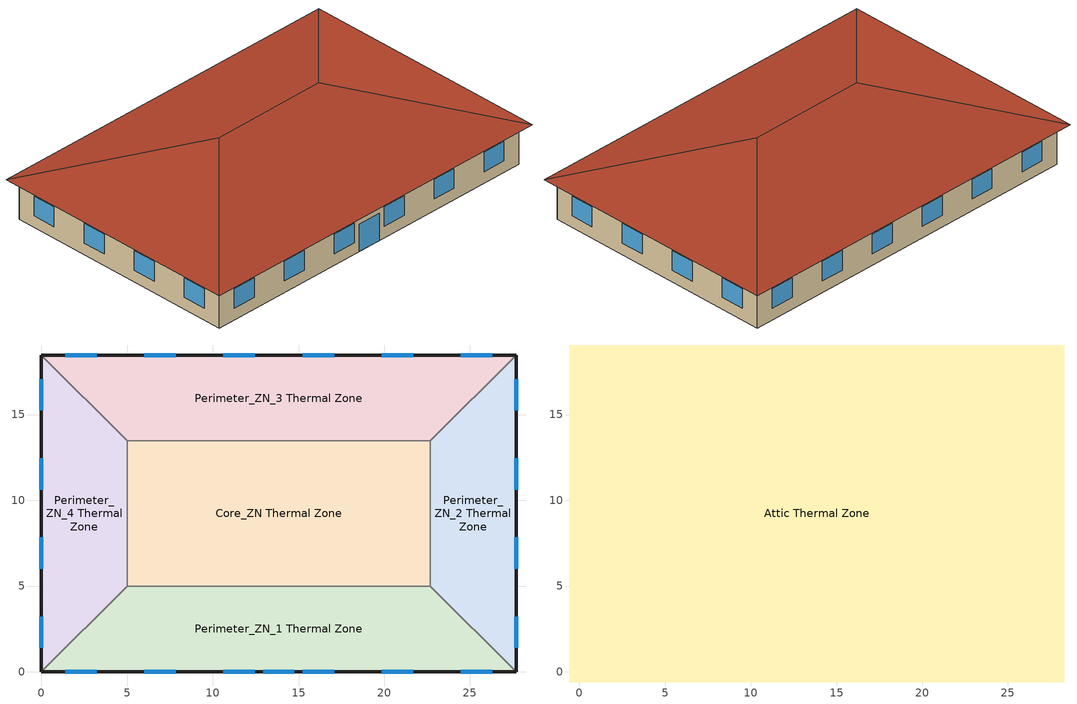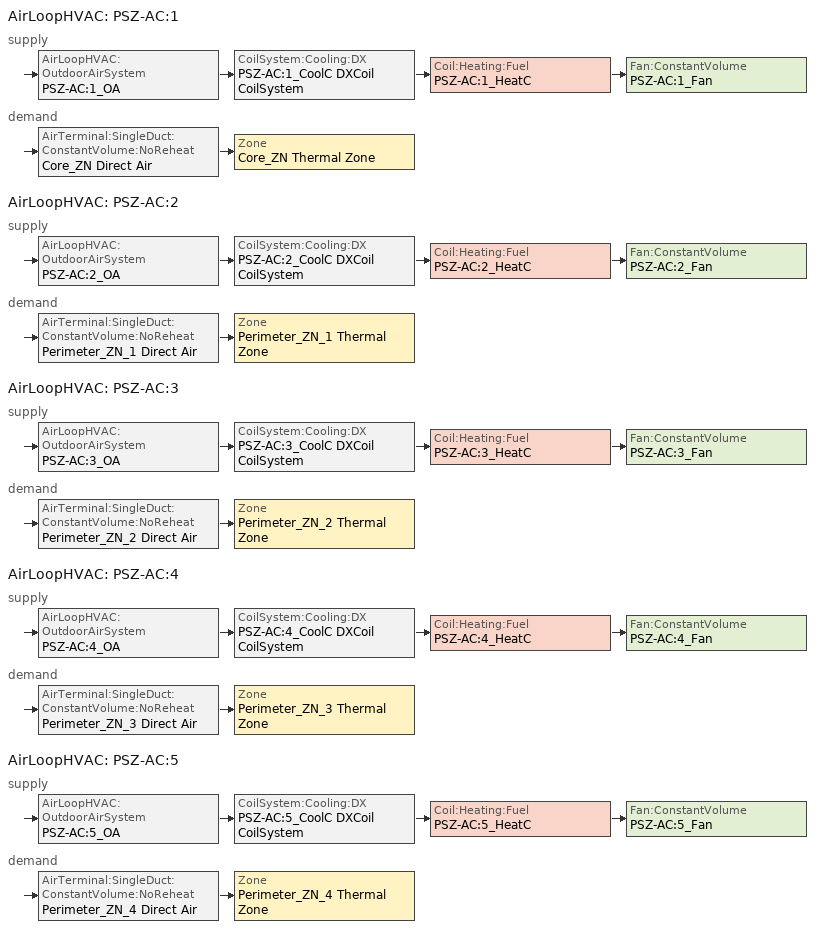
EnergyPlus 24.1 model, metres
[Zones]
Core_ZN Thermal Zone
 floor ground (ext-slab): 22.69,13.46 22.69,5 5,5 5,13.46 z0
 wall to Perimeter_ZN_2 Thermal Zone (int-walls): 22.69,5 22.69,13.46 z0:3.05
 wall to Perimeter_ZN_3 Thermal Zone (int-walls): 22.69,13.46 5,13.46 z0:3.05
 wall to Perimeter_ZN_1 Thermal Zone (int-walls): 5,5 22.69,5 z0:3.05
 wall to Perimeter_ZN_4 Thermal Zone (int-walls): 5,13.46 5,5 z0:3.05
Perimeter_ZN_1 Thermal Zone
 floor ground (ext-slab): 22.69,5 27.69,0 0,0 5,5 z0
 wall outside (Mass Non-res Ext Wall): 0,0 27.69,0 z0:3.05
 wall to Perimeter_ZN_2 Thermal Zone (int-walls): 27.69,0 22.69,5 z0:3.05
 wall to Perimeter_ZN_4 Thermal Zone (int-walls): 5,5 0,0 z0:3.05
 window (Window Non-res Fixed): 12.93,0 14.76,0 z0:2.13; 1.39,0 3.22,0 / 6.01,0 7.84,0 / 10.62,0 12.45,0 / 15.24,0 17.07,0 / 19.85,0 21.68,0 / 24.47,0 26.3,0 z0.9:2.42
Perimeter_ZN_2 Thermal Zone
 floor ground (ext-slab): 27.69,18.46 27.69,0 22.69,5 22.69,13.46 z0
 wall outside (Mass Non-res Ext Wall): 27.69,0 27.69,18.46 z0:3.05
 wall to Perimeter_ZN_3 Thermal Zone (int-walls): 27.69,18.46 22.69,13.46 z0:3.05
 window (Window Non-res Fixed): 27.69,1.39 27.69,3.22 / 27.69,6.01 27.69,7.84 / 27.69,10.62 27.69,12.45 / 27.69,15.24 27.69,17.07 z0.9:2.42
Perimeter_ZN_3 Thermal Zone
 floor ground (ext-slab): 27.69,18.46 22.69,13.46 5,13.46 0,18.46 z0
 wall outside (Mass Non-res Ext Wall): 27.69,18.46 0,18.46 z0:3.05
 wall to Perimeter_ZN_4 Thermal Zone (int-walls): 0,18.46 5,13.46 z0:3.05
 window (Window Non-res Fixed): 26.3,18.46 24.47,18.46 / 21.68,18.46 19.85,18.46 / 17.07,18.46 15.24,18.46 / 12.45,18.46 10.62,18.46 / 7.84,18.46 6.01,18.46 / 3.22,18.46 1.39,18.46 z0.9:2.42
Perimeter_ZN_4 Thermal Zone
 floor ground (ext-slab): 0,18.46 5,13.46 5,5 0,0 z0
 wall outside (Mass Non-res Ext Wall): 0,18.46 0,0 z0:3.05
 window (Window Non-res Fixed): 0,17.07 0,15.24 / 0,12.45 0,10.62 / 0,7.84 0,6.01 / 0,3.22 0,1.39 z0.9:2.42
Attic Thermal Zone
 floor outside (Attic Non-res Floor): 28.29,19.06 28.29,-0.6 27.69,0 27.69,18.46 z3.05; 28.29,19.06 27.69,18.46 0,18.46 -0.6,19.06 z3.05; 27.69,0 28.29,-0.6 -0.6,-0.6 0,0 z3.05; -0.6,19.06 0,18.46 0,0 -0.6,-0.6 z3.05
 floor to Core_ZN Thermal Zone (Attic Non-res Floor): 22.69,13.46 22.69,5 5,5 5,13.46 z3.05
 floor to Perimeter_ZN_2 Thermal Zone (Attic Non-res Floor): 27.69,18.46 27.69,0 22.69,5 22.69,13.46 z3.05
 floor to Perimeter_ZN_3 Thermal Zone (Attic Non-res Floor): 27.69,18.46 22.69,13.46 5,13.46 0,18.46 z3.05
 floor to Perimeter_ZN_1 Thermal Zone (Attic Non-res Floor): 22.69,5 27.69,0 0,0 5,5 z3.05
 floor to Perimeter_ZN_4 Thermal Zone (Attic Non-res Floor): 0,18.46 5,13.46 5,5 0,0 z3.05
 roof outside (Attic Non-res Roof): 18.46,9.23,6.33 28.29,-0.6,3.05 28.29,19.06,3.05; 18.46,9.23,6.33 28.29,19.06,3.05 -0.6,19.06,3.05 9.23,9.23,6.33; 9.23,9.23,6.33 -0.6,-0.6,3.05 28.29,-0.6,3.05 18.46,9.23,6.33; 9.23,9.23,6.33 -0.6,19.06,3.05 -0.6,-0.6,3.05
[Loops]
AirLoopHVAC 'PSZ-AC:1'
 supply: AirLoopHVAC:OutdoorAirSystem 'PSZ-AC:1_OA' > CoilSystem:Cooling:DX 'PSZ-AC:1_CoolC DXCoil CoilSystem' > Coil:Heating:Fuel 'PSZ-AC:1_HeatC' > Fan:ConstantVolume 'PSZ-AC:1_Fan'
 demand: AirTerminal:SingleDuct:ConstantVolume:NoReheat 'Core_ZN Direct Air' > Zone 'Core_ZN Thermal Zone'
AirLoopHVAC 'PSZ-AC:2'
 supply: AirLoopHVAC:OutdoorAirSystem 'PSZ-AC:2_OA' > CoilSystem:Cooling:DX 'PSZ-AC:2_CoolC DXCoil CoilSystem' > Coil:Heating:Fuel 'PSZ-AC:2_HeatC' > Fan:ConstantVolume 'PSZ-AC:2_Fan'
 demand: AirTerminal:SingleDuct:ConstantVolume:NoReheat 'Perimeter_ZN_1 Direct Air' > Zone 'Perimeter_ZN_1 Thermal Zone'
AirLoopHVAC 'PSZ-AC:3'
 supply: AirLoopHVAC:OutdoorAirSystem 'PSZ-AC:3_OA' > CoilSystem:Cooling:DX 'PSZ-AC:3_CoolC DXCoil CoilSystem' > Coil:Heating:Fuel 'PSZ-AC:3_HeatC' > Fan:ConstantVolume 'PSZ-AC:3_Fan'
 demand: AirTerminal:SingleDuct:ConstantVolume:NoReheat 'Perimeter_ZN_2 Direct Air' > Zone 'Perimeter_ZN_2 Thermal Zone'
AirLoopHVAC 'PSZ-AC:4'
 supply: AirLoopHVAC:OutdoorAirSystem 'PSZ-AC:4_OA' > CoilSystem:Cooling:DX 'PSZ-AC:4_CoolC DXCoil CoilSystem' > Coil:Heating:Fuel 'PSZ-AC:4_HeatC' > Fan:ConstantVolume 'PSZ-AC:4_Fan'
 demand: AirTerminal:SingleDuct:ConstantVolume:NoReheat 'Perimeter_ZN_3 Direct Air' > Zone 'Perimeter_ZN_3 Thermal Zone'
AirLoopHVAC 'PSZ-AC:5'
 supply: AirLoopHVAC:OutdoorAirSystem 'PSZ-AC:5_OA' > CoilSystem:Cooling:DX 'PSZ-AC:5_CoolC DXCoil CoilSystem' > Coil:Heating:Fuel 'PSZ-AC:5_HeatC' > Fan:ConstantVolume 'PSZ-AC:5_Fan'
 demand: AirTerminal:SingleDuct:ConstantVolume:NoReheat 'Perimeter_ZN_4 Direct Air' > Zone 'Perimeter_ZN_4 Thermal Zone'
[Building]
Ref Bldg Small Office New2004_v1.3_5.0: North Axis {deg}=0; Terrain=City; Loads Convergence Tolerance Value {W}=0.04; Temperature Convergence Tolerance Value {deltaC}=0.2; Solar Distribution=FullInteriorAndExterior; Maximum Number of Warmup Days=25; Minimum Number of Warmup Days=6
[Site:Location]
Golden: Latitude {deg}=39.74; Longitude {deg}=-105.18; Time Zone {hr}=-7; Elevation {m}=1829
[Site:GroundTemperature:BuildingSurface]
19.195, 19.191, 19.215, 19.25, 19.367, 20.429, 21.511, 21.776, 20.44, 19.538, 19.333, 19.237
[Site:WaterMainsTemperature]
Calculation Method=Correlation; Annual Average Outdoor Air Temperature {C}=9.84; Maximum Difference In Monthly Average Outdoor Air Temperatures {deltaC}=24.7
[SizingPeriod:DesignDay] Day of Month=21; Dry-Bulb Temperature Range Modifier Type=DefaultMultipliers; Humidity Condition Type=WetBulb; Barometric Pressure {Pa}=83175; Rain Indicator=No; Snow Indicator=No; Daylight Saving Time Indicator=No; Solar Model Indicator=AshraeClearSky; Begin Environment Reset Mode=FullResetAtBeginEnvironment
Name | Month | Day Type | Maximum Dry-Bulb Temperature {C} | Daily Dry-Bulb Temperature Range {deltaC} | Wetbulb or DewPoint at Maximum Dry-Bulb {C} | Wind Speed {m/s} | Wind Direction {deg} | Sky Clearness
BOULDER Ann Clg .4% Condns WB=>MDB | 7 | SummerDesignDay | 27.4 | 15.2 | 18.6 | 5 | 350 | 1
BOULDER Ann Htg 99.6% Condns DB | 12 | WinterDesignDay | -18.6 | 0 | -18.6 | 2.9 | 140 | 0
[Material] Thermal Absorptance=0.9
Name | Roughness | Thickness {m} | Conductivity {W/m-K} | Density {kg/m3} | Specific Heat {J/kg-K} | Solar Absorptance | Visible Absorptance
1/2IN Gypsum | Smooth | 0.0127 | 0.16 | 784.9 | 830 | 0.92 | 0.92
1IN Stucco | Smooth | 0.0253 | 0.6918 | 1858 | 837 | 0.92 | 0.92
8IN CONCRETE HW | Rough | 0.2032 | 1.311 | 2240 | 836.8 | 0.7 | 0.7
AtticFloor NonRes Insulation | MediumRough | 0.236805 | 0.049 | 265 | 836.8 | 0.7 | 0.7
HW CONCRETE | Rough | 0.1016 | 1.311 | 2240 | 836.8 | 0.7 | 0.7
Mass NonRes Wall Insulation | MediumRough | 0.0495495 | 0.049 | 265 | 836.8 | 0.7 | 0.7
Metal Decking | MediumSmooth | 0.0015 | 45.006 | 7680 | 418.4 | 0.7 | 0.3
Roof Membrane | VeryRough | 0.0095 | 0.16 | 1121.29 | 1460 | 0.7 | 0.7
Std Wood 6inch | MediumSmooth | 0.15 | 0.12 | 540 | 1210 | 0.7 | 0.7
[Material:NoMass]
CP02 CARPET PAD: Roughness=VeryRough; Thermal Resistance {m2-K/W}=0.2165; Thermal Absorptance=0.9; Solar Absorptance=0.7; Visible Absorptance=0.8
[WindowMaterial:SimpleGlazingSystem]
NonRes Fixed Assembly Window: U-Factor {W/m2-K}=3.23646; Solar Heat Gain Coefficient=0.39
[Construction]
Attic Non-res Floor: 1/2IN Gypsum, AtticFloor NonRes Insulation, 1/2IN Gypsum
Attic Non-res Roof: Roof Membrane, Metal Decking
ext-slab: HW CONCRETE, CP02 CARPET PAD
int-walls: 1/2IN Gypsum, 1/2IN Gypsum
InteriorFurnishings: Std Wood 6inch
Mass Non-res Ext Wall: 1IN Stucco, 8IN CONCRETE HW, Mass NonRes Wall Insulation, 1/2IN Gypsum
Window Non-res Fixed: NonRes Fixed Assembly Window
[Zone] Multiplier=1
Name | Part of Total Floor Area
Attic Thermal Zone | No
Core_ZN Thermal Zone; Perimeter_ZN_1 Thermal Zone; Perimeter_ZN_2 Thermal Zone; Perimeter_ZN_3 Thermal Zone; Perimeter_ZN_4 Thermal Zone | Yes
[Space]
Name | Zone
Attic | Attic Thermal Zone
Core_ZN | Core_ZN Thermal Zone
Perimeter_ZN_1 | Perimeter_ZN_1 Thermal Zone
Perimeter_ZN_2 | Perimeter_ZN_2 Thermal Zone
Perimeter_ZN_3 | Perimeter_ZN_3 Thermal Zone
Perimeter_ZN_4 | Perimeter_ZN_4 Thermal Zone
[ZoneInfiltration:DesignFlowRate] Constant Term Coefficient=1; Temperature Term Coefficient=0; Velocity Term Coefficient=0; Velocity Squared Term Coefficient=0
Name | Zone or ZoneList or Space or SpaceList | Schedule | Design Flow Rate Calculation Method | Air Changes per Hour {1/hr} | Flow Rate per Exterior Surface Area {m3/s-m2}
Attic_Infiltration | Attic | ALWAYS_ON | AirChanges/Hour | 1
Core_ZN_Infiltration | Core_ZN | INFIL_QUARTER_ON_SCH | AirChanges/Hour | 0.36
Perimeter_ZN_1_Infiltration | Perimeter_ZN_1 | INFIL_QUARTER_ON_SCH | Flow/ExteriorArea |  | 0.000302
Perimeter_ZN_2_Infiltration | Perimeter_ZN_2 | INFIL_QUARTER_ON_SCH | Flow/ExteriorArea |  | 0.000302
Perimeter_ZN_3_Infiltration | Perimeter_ZN_3 | INFIL_QUARTER_ON_SCH | Flow/ExteriorArea |  | 0.000302
Perimeter_ZN_4_Infiltration | Perimeter_ZN_4 | INFIL_QUARTER_ON_SCH | Flow/ExteriorArea |  | 0.000302
[InternalMass] Construction=InteriorFurnishings
Name | Zone or ZoneList | Space or SpaceList | Surface Area {m2}
Core_ZN Internal Mass | Core_ZN Thermal Zone | Core_ZN | 299.3148
Perimeter_ZN_1 Internal Mass | Perimeter_ZN_1 Thermal Zone | Perimeter_ZN_1 | 226.9
Perimeter_ZN_2 Internal Mass | Perimeter_ZN_2 Thermal Zone | Perimeter_ZN_2 | 134.6
Perimeter_ZN_3 Internal Mass | Perimeter_ZN_3 Thermal Zone | Perimeter_ZN_3 | 226.9
Perimeter_ZN_4 Internal Mass | Perimeter_ZN_4 Thermal Zone | Perimeter_ZN_4 | 134.6
[Lights] Schedule=BLDG_LIGHT_SCH; Design Level Calculation Method=Watts/Area; Watts per Floor Area {W/m2}=10.76; Return Air Fraction=0; Fraction Radiant=0.7; Fraction Visible=0.2; Fraction Replaceable=1; Return Air Fraction Calculated from Plenum Temperature=No
Name | Zone or ZoneList or Space or SpaceList
Core_ZN_Lights | Core_ZN
Perimeter_ZN_1_Lights | Perimeter_ZN_1
Perimeter_ZN_2_Lights | Perimeter_ZN_2
Perimeter_ZN_3_Lights | Perimeter_ZN_3
Perimeter_ZN_4_Lights | Perimeter_ZN_4
[People] Number of People Schedule=BLDG_OCC_SCH; Number of People Calculation Method=Area/Person; Floor Area per Person {m2/person}=18.58; Fraction Radiant=0.3; Activity Level Schedule=ACTIVITY_SCH; Enable ASHRAE 55 Comfort Warnings=No; Mean Radiant Temperature Calculation Type=EnclosureAveraged; Work Efficiency Schedule=WORK_EFF_SCH; Clothing Insulation Schedule=CLOTHING_SCH; Air Velocity Schedule=AIR_VELO_SCH; Thermal Comfort Model 1 Type=FANGER
Name | Zone or ZoneList or Space or SpaceList
Core_ZN People | Core_ZN
Perimeter_ZN_1 People | Perimeter_ZN_1
Perimeter_ZN_2 People | Perimeter_ZN_2
Perimeter_ZN_3 People | Perimeter_ZN_3
Perimeter_ZN_4 People | Perimeter_ZN_4
[ElectricEquipment] Schedule=BLDG_EQUIP_SCH; Design Level Calculation Method=Watts/Area; Watts per Floor Area {W/m2}=10.76; Fraction Latent=0; Fraction Radiant=0.5; Fraction Lost=0
Name | Zone or ZoneList or Space or SpaceList
Core_ZN_MiscPlug_Equip | Core_ZN
Perimeter_ZN_1_MiscPlug_Equip | Perimeter_ZN_1
Perimeter_ZN_2_MiscPlug_Equip | Perimeter_ZN_2
Perimeter_ZN_3_MiscPlug_Equip | Perimeter_ZN_3
Perimeter_ZN_4_MiscPlug_Equip | Perimeter_ZN_4
[ZoneControl:Thermostat] Temperature Difference Between Cutout And Setpoint {deltaC}=0
Name | Zone or ZoneList | Control Type Schedule | Control 1
Core_ZN Thermal Zone Thermostat | Core_ZN Thermal Zone | Core_ZN Thermal Zone Thermostat Schedule | {b65bc567-f580-4344-b83b-34ba1f90bdbd}
Perimeter_ZN_1 Thermal Zone Thermostat | Perimeter_ZN_1 Thermal Zone | Perimeter_ZN_1 Thermal Zone Thermostat Schedule | {ccbed643-2a53-4673-9e4f-1deb424cf99b}
Perimeter_ZN_2 Thermal Zone Thermostat | Perimeter_ZN_2 Thermal Zone | Perimeter_ZN_2 Thermal Zone Thermostat Schedule | {3d0fdb93-a20d-4b8a-a9f1-e50c1819f760}
Perimeter_ZN_3 Thermal Zone Thermostat | Perimeter_ZN_3 Thermal Zone | Perimeter_ZN_3 Thermal Zone Thermostat Schedule | {f455c2d5-e26a-4e9d-85be-43ecfa4e0b75}
Perimeter_ZN_4 Thermal Zone Thermostat | Perimeter_ZN_4 Thermal Zone | Perimeter_ZN_4 Thermal Zone Thermostat Schedule | {3e9daed6-800b-4f62-9da2-ffeb8831e963}
[ThermostatSetpoint:DualSetpoint] Heating Setpoint Temperature Schedule=HTGSETP_SCH; Cooling Setpoint Temperature Schedule=CLGSETP_SCH
{b65bc567-f580-4344-b83b-34ba1f90bdbd}; {ccbed643-2a53-4673-9e4f-1deb424cf99b}; {3d0fdb93-a20d-4b8a-a9f1-e50c1819f760}; {f455c2d5-e26a-4e9d-85be-43ecfa4e0b75}; {3e9daed6-800b-4f62-9da2-ffeb8831e963}
[AirTerminal:SingleDuct:ConstantVolume:NoReheat] Availability Schedule=ALWAYS_ON 1; Maximum Air Flow Rate {m3/s}=AutoSize
Core_ZN Direct Air; Perimeter_ZN_1 Direct Air; Perimeter_ZN_2 Direct Air; Perimeter_ZN_3 Direct Air; Perimeter_ZN_4 Direct Air
[Zone equipment]
Core_ZN Thermal Zone: Core_ZN Direct Air
Perimeter_ZN_1 Thermal Zone: Perimeter_ZN_1 Direct Air
Perimeter_ZN_2 Thermal Zone: Perimeter_ZN_2 Direct Air
Perimeter_ZN_3 Thermal Zone: Perimeter_ZN_3 Direct Air
Perimeter_ZN_4 Thermal Zone: Perimeter_ZN_4 Direct Air
[Sizing:Zone] Zone Cooling Design Supply Air Temperature Input Method=SupplyAirTemperature; Zone Cooling Design Supply Air Temperature {C}=14; Zone Cooling Design Supply Air Temperature Difference {deltaC}=11.11; Zone Heating Design Supply Air Temperature Input Method=SupplyAirTemperature; Zone Heating Design Supply Air Temperature {C}=40; Zone Heating Design Supply Air Temperature Difference {deltaC}=11.11; Zone Cooling Design Supply Air Humidity Ratio {kgWater/kgDryAir}=0.0085; Zone Heating Design Supply Air Humidity Ratio {kgWater/kgDryAir}=0.008; Cooling Design Air Flow Method=DesignDay; Cooling Design Air Flow Rate {m3/s}=0; Cooling Minimum Air Flow per Zone Floor Area {m3/s-m2}=0.000762; Cooling Minimum Air Flow {m3/s}=0; Cooling Minimum Air Flow Fraction=0; Heating Design Air Flow Method=DesignDay; Heating Design Air Flow Rate {m3/s}=0; Heating Maximum Air Flow per Zone Floor Area {m3/s-m2}=0.002032; Heating Maximum Air Flow {m3/s}=0.141576; Heating Maximum Air Flow Fraction=0.3; Account for Dedicated Outdoor Air System=No; Zone Load Sizing Method=Sensible Load Only No Latent Load; Zone Latent Cooling Design Supply Air Humidity Ratio Input Method=HumidityRatioDifference; Zone Cooling Design Supply Air Humidity Ratio Difference {kgWater/kgDryAir}=0.005; Zone Latent Heating Design Supply Air Humidity Ratio Input Method=HumidityRatioDifference; Zone Humidification Design Supply Air Humidity Ratio Difference {kgWater/kgDryAir}=0.005
Name | Design Specification Outdoor Air Object
Core_ZN Thermal Zone | Core_ZN Thermal Zone DSOA Space List
Perimeter_ZN_1 Thermal Zone | Perimeter_ZN_1 Thermal Zone DSOA Space List
Perimeter_ZN_2 Thermal Zone | Perimeter_ZN_2 Thermal Zone DSOA Space List
Perimeter_ZN_3 Thermal Zone | Perimeter_ZN_3 Thermal Zone DSOA Space List
Perimeter_ZN_4 Thermal Zone | Perimeter_ZN_4 Thermal Zone DSOA Space List
[Controller:MechanicalVentilation] Availability Schedule=Always On Discrete; Demand Controlled Ventilation=No; System Outdoor Air Method=ZoneSum
Name | Zone or ZoneList Name 1 | Design Specification Outdoor Air Object Name 1
Controller Mechanical Ventilation 3 | Core_ZN Thermal Zone | SZ DSOA Core_ZN
Controller Mechanical Ventilation 1 | Perimeter_ZN_1 Thermal Zone | SZ DSOA Perimeter_ZN_1
Controller Mechanical Ventilation 2 | Perimeter_ZN_2 Thermal Zone | SZ DSOA Perimeter_ZN_2
Controller Mechanical Ventilation 5 | Perimeter_ZN_3 Thermal Zone | SZ DSOA Perimeter_ZN_3
Controller Mechanical Ventilation 4 | Perimeter_ZN_4 Thermal Zone | SZ DSOA Perimeter_ZN_4
[DesignSpecification:OutdoorAir] Outdoor Air Method=Sum; Outdoor Air Flow per Person {m3/s-person}=0.01; Outdoor Air Flow per Zone Floor Area {m3/s-m2}=0; Outdoor Air Flow per Zone {m3/s}=0; Outdoor Air Flow Air Changes per Hour {1/hr}=0
SZ DSOA Core_ZN; SZ DSOA Perimeter_ZN_1; SZ DSOA Perimeter_ZN_2; SZ DSOA Perimeter_ZN_3; SZ DSOA Perimeter_ZN_4
[DesignSpecification:OutdoorAir:SpaceList]
Name | Space Name 1 | Space Design Specification Outdoor Air Object Name 1
Core_ZN Thermal Zone DSOA Space List | Core_ZN | SZ DSOA Core_ZN
Perimeter_ZN_1 Thermal Zone DSOA Space List | Perimeter_ZN_1 | SZ DSOA Perimeter_ZN_1
Perimeter_ZN_2 Thermal Zone DSOA Space List | Perimeter_ZN_2 | SZ DSOA Perimeter_ZN_2
Perimeter_ZN_3 Thermal Zone DSOA Space List | Perimeter_ZN_3 | SZ DSOA Perimeter_ZN_3
Perimeter_ZN_4 Thermal Zone DSOA Space List | Perimeter_ZN_4 | SZ DSOA Perimeter_ZN_4
[AirLoopHVAC] Design Supply Air Flow Rate {m3/s}=AutoSize; Design Return Air Flow Fraction of Supply Air Flow=1
PSZ-AC:1; PSZ-AC:2; PSZ-AC:3; PSZ-AC:4; PSZ-AC:5
[Sizing:System] Type of Load to Size On=Sensible; Design Outdoor Air Flow Rate {m3/s}=Autosize; Central Heating Maximum System Air Flow Ratio=1; Preheat Design Temperature {C}=7; Preheat Design Humidity Ratio {kgWater/kgDryAir}=0.008; Precool Design Temperature {C}=12.8; Precool Design Humidity Ratio {kgWater/kgDryAir}=0.008; Central Cooling Design Supply Air Temperature {C}=12.8; Central Heating Design Supply Air Temperature {C}=40; Type of Zone Sum to Use=NonCoincident; 100% Outdoor Air in Cooling=No; 100% Outdoor Air in Heating=No; Central Cooling Design Supply Air Humidity Ratio {kgWater/kgDryAir}=0.0085; Central Heating Design Supply Air Humidity Ratio {kgWater/kgDryAir}=0.008; Cooling Supply Air Flow Rate Method=DesignDay; Cooling Supply Air Flow Rate {m3/s}=0; Cooling Supply Air Flow Rate Per Floor Area {m3/s-m2}=0.00996765; Cooling Fraction of Autosized Cooling Supply Air Flow Rate=1; Cooling Supply Air Flow Rate Per Unit Cooling Capacity {m3/s-W}=3.94755e-05; Heating Supply Air Flow Rate Method=DesignDay; Heating Supply Air Flow Rate {m3/s}=0; Heating Supply Air Flow Rate Per Floor Area {m3/s-m2}=0.00996765; Heating Fraction of Autosized Heating Supply Air Flow Rate=1; Heating Fraction of Autosized Cooling Supply Air Flow Rate=1; Heating Supply Air Flow Rate Per Unit Heating Capacity {m3/s-W}=3.15882e-05; System Outdoor Air Method=ZoneSum; Zone Maximum Outdoor Air Fraction=1; Cooling Design Capacity Method=CoolingDesignCapacity; Cooling Design Capacity {W}=Autosize; Cooling Design Capacity Per Floor Area {W/m2}=234.7; Fraction of Autosized Cooling Design Capacity=1; Heating Design Capacity Method=HeatingDesignCapacity; Heating Design Capacity {W}=Autosize; Heating Design Capacity Per Floor Area {W/m2}=157; Fraction of Autosized Heating Design Capacity=1; Central Cooling Capacity Control Method=OnOff
PSZ-AC:1; PSZ-AC:2; PSZ-AC:3; PSZ-AC:4; PSZ-AC:5
[AvailabilityManager:Scheduled] Schedule=Always On Discrete
PSZ-AC:1 Availability Manager; PSZ-AC:1_OA Availability Manager; PSZ-AC:2 Availability Manager; PSZ-AC:2_OA Availability Manager; PSZ-AC:3 Availability Manager; PSZ-AC:3_OA Availability Manager; PSZ-AC:4 Availability Manager; PSZ-AC:4_OA Availability Manager; PSZ-AC:5 Availability Manager; PSZ-AC:5_OA Availability Manager
[Controller:OutdoorAir] Minimum Outdoor Air Flow Rate {m3/s}=Autosize; Maximum Outdoor Air Flow Rate {m3/s}=Autosize; Economizer Control Type=NoEconomizer; Economizer Control Action Type=ModulateFlow; Economizer Maximum Limit Dry-Bulb Temperature {C}=-100; Economizer Maximum Limit Enthalpy {J/kg}=64000; Economizer Minimum Limit Dry-Bulb Temperature {C}=-100; Lockout Type=NoLockout; Minimum Limit Type=FixedMinimum; High Humidity Control=No; Control High Indoor Humidity Based on Outdoor Humidity Ratio=Yes; Heat Recovery Bypass Control Type=BypassWhenOAFlowGreaterThanMinimum; Economizer Operation Staging=InterlockedWithMechanicalCooling
Name | Mechanical Ventilation Controller
PSZ-AC:1_OA_Controller | Controller Mechanical Ventilation 3
PSZ-AC:2_OA_Controller | Controller Mechanical Ventilation 1
PSZ-AC:3_OA_Controller | Controller Mechanical Ventilation 2
PSZ-AC:4_OA_Controller | Controller Mechanical Ventilation 5
PSZ-AC:5_OA_Controller | Controller Mechanical Ventilation 4
[SetpointManager:MixedAir] Control Variable=Temperature
Name | Setpoint Node or NodeList
PSZ-AC:1_OAMixed Air Temp Manager | PSZ-AC:1_OA-PSZ-AC:1_CoolCNode
PSZ-AC:1_CoolC SAT Manager | PSZ-AC:1_CoolC-PSZ-AC:1_HeatCNode
PSZ-AC:1_HeatC MixedAir Manager | PSZ-AC:1_HeatC-PSZ-AC:1_FanNode
PSZ-AC:2_OAMixed Air Temp Manager | PSZ-AC:2_OA-PSZ-AC:2_CoolCNode
PSZ-AC:2_CoolC SAT Manager | PSZ-AC:2_CoolC-PSZ-AC:2_HeatCNode
PSZ-AC:2_HeatC MixedAir Manager | PSZ-AC:2_HeatC-PSZ-AC:2_FanNode
PSZ-AC:3_OAMixed Air Temp Manager | PSZ-AC:3_OA-PSZ-AC:3_CoolCNode
PSZ-AC:3_CoolC SAT Manager | PSZ-AC:3_CoolC-PSZ-AC:3_HeatCNode
PSZ-AC:3_HeatC MixedAir Manager | PSZ-AC:3_HeatC-PSZ-AC:3_FanNode
PSZ-AC:4_OAMixed Air Temp Manager | PSZ-AC:4_OA-PSZ-AC:4_CoolCNode
PSZ-AC:4_CoolC SAT Manager | PSZ-AC:4_CoolC-PSZ-AC:4_HeatCNode
PSZ-AC:4_HeatC MixedAir Manager | PSZ-AC:4_HeatC-PSZ-AC:4_FanNode
PSZ-AC:5_OAMixed Air Temp Manager | PSZ-AC:5_OA-PSZ-AC:5_CoolCNode
PSZ-AC:5_CoolC SAT Manager | PSZ-AC:5_CoolC-PSZ-AC:5_HeatCNode
PSZ-AC:5_HeatC MixedAir Manager | PSZ-AC:5_HeatC-PSZ-AC:5_FanNode
[CoilSystem:Cooling:DX] Availability Schedule=ALWAYS_ON 1
Name | Cooling Coil
PSZ-AC:1_CoolC DXCoil CoilSystem | PSZ-AC:1_CoolC DXCoil
PSZ-AC:2_CoolC DXCoil CoilSystem | PSZ-AC:2_CoolC DXCoil
PSZ-AC:3_CoolC DXCoil CoilSystem | PSZ-AC:3_CoolC DXCoil
PSZ-AC:4_CoolC DXCoil CoilSystem | PSZ-AC:4_CoolC DXCoil
PSZ-AC:5_CoolC DXCoil CoilSystem | PSZ-AC:5_CoolC DXCoil
[Coil:Cooling:DX:SingleSpeed] Availability Schedule=ALWAYS_ON 1; Gross Rated Total Cooling Capacity {W}=Autosize; Gross Rated Sensible Heat Ratio=Autosize; Gross Rated Cooling COP {W/W}=3.66668; Rated Air Flow Rate {m3/s}=Autosize; Rated Evaporator Fan Power Per Volume Flow Rate 2017 {W/(m3/s)}=773.3; Rated Evaporator Fan Power Per Volume Flow Rate 2023 {W/(m3/s)}=934.4; Minimum Outdoor Dry-Bulb Temperature for Compressor Operation {C}=-25; Nominal Time for Condensate Removal to Begin {s}=0; Ratio of Initial Moisture Evaporation Rate and Steady State Latent Capacity=0; Maximum Cycling Rate {cycles/hr}=0; Latent Capacity Time Constant {s}=0; Condenser Type=AirCooled; Evaporative Condenser Effectiveness=0; Evaporative Condenser Air Flow Rate {m3/s}=Autosize; Evaporative Condenser Pump Rated Power Consumption {W}=Autosize; Crankcase Heater Capacity {W}=0; Maximum Outdoor Dry-Bulb Temperature for Crankcase Heater Operation {C}=0; Basin Heater Capacity {W/K}=0; Basin Heater Setpoint Temperature {C}=10
Name | Total Cooling Capacity Function of Temperature Curve | Total Cooling Capacity Function of Flow Fraction Curve | Energy Input Ratio Function of Temperature Curve | Energy Input Ratio Function of Flow Fraction Curve | Part Load Fraction Correlation Curve
PSZ-AC:1_CoolC DXCoil | Curve:Biquadratic 7 | Curve:Cubic 7 | Curve:Biquadratic 8 | Curve:Cubic 8 | Curve:Quadratic 4
PSZ-AC:2_CoolC DXCoil | Curve:Biquadratic 1 | Curve:Cubic 1 | Curve:Biquadratic 2 | Curve:Cubic 2 | Curve:Quadratic 1
PSZ-AC:3_CoolC DXCoil | Curve:Biquadratic 5 | Curve:Cubic 5 | Curve:Biquadratic 6 | Curve:Cubic 6 | Curve:Quadratic 3
PSZ-AC:4_CoolC DXCoil | Curve:Biquadratic 3 | Curve:Cubic 3 | Curve:Biquadratic 4 | Curve:Cubic 4 | Curve:Quadratic 2
PSZ-AC:5_CoolC DXCoil | Curve:Biquadratic 9 | Curve:Cubic 9 | Curve:Biquadratic 10 | Curve:Cubic 10 | Curve:Quadratic 5
[Coil:Heating:Fuel] Availability Schedule=ALWAYS_ON 1; Fuel Type=NaturalGas; Burner Efficiency=0.8; Nominal Capacity {W}=AutoSize; On Cycle Parasitic Electric Load {W}=0; Off Cycle Parasitic Fuel Load {W}=0
PSZ-AC:1_HeatC; PSZ-AC:2_HeatC; PSZ-AC:3_HeatC; PSZ-AC:4_HeatC; PSZ-AC:5_HeatC
[Fan:ConstantVolume] Availability Schedule=Always On Discrete; Fan Total Efficiency=0.53625; Pressure Rise {Pa}=622; Maximum Flow Rate {m3/s}=AutoSize; Motor Efficiency=0.825; Motor In Airstream Fraction=1
PSZ-AC:1_Fan; PSZ-AC:2_Fan; PSZ-AC:3_Fan; PSZ-AC:4_Fan; PSZ-AC:5_Fan
[SetpointManager:SingleZone:Reheat] Control Variable=Temperature; Minimum Supply Air Temperature {C}=10; Maximum Supply Air Temperature {C}=50
Name | Control Zone | Setpoint Node or NodeList
SupAirTemp MngrCore_ZN | Core_ZN Thermal Zone | PSZ-AC:1 Supply Equipment Outlet Node
SupAirTemp MngrPerimeter_ZN_1 | Perimeter_ZN_1 Thermal Zone | PSZ-AC:2 Supply Equipment Outlet Node
SupAirTemp MngrPerimeter_ZN_2 | Perimeter_ZN_2 Thermal Zone | PSZ-AC:3 Supply Equipment Outlet Node
SupAirTemp MngrPerimeter_ZN_3 | Perimeter_ZN_3 Thermal Zone | PSZ-AC:4 Supply Equipment Outlet Node
SupAirTemp MngrPerimeter_ZN_4 | Perimeter_ZN_4 Thermal Zone | PSZ-AC:5 Supply Equipment Outlet Node
[Exterior:Lights]
{7ef102fb-6bd5-4413-97ea-813df52ad0b0}: Schedule=ALWAYS_ON; Design Level {W}=2303; Control Option=AstronomicalClock
[Schedule:Compact]
BLDG_LIGHT_SCH: Through: 12/31, For: Weekdays, Until: 05:00, 0.05, Until: 07:00, 0.1, Until: 08:00, 0.3, Until: 17:00, 0.9, Until: 18:00, 0.5, Until: 20:00, 0.3, Until: 22:00, 0.2, Until: 23:00, 0.1, Until: 24:00, 0.05, For: Saturday, Until: 06:00, 0.05, Until: 08:00, 0.1, Until: 12:00, 0.3, Until: 17:00, 0.15, Until: 24:00, 0.05, For: SummerDesignDay, Until: 24:00, 1, For: WinterDesignDay, Until: 24:00, 0, For: AllOtherDays, Until: 24:00, 0.05
BLDG_OCC_SCH: Through: 12/31, For: SummerDesignDay, Until: 06:00, 0, Until: 22:00, 1, Until: 24:00, 0.05, For: Weekdays, Until: 06:00, 0, Until: 07:00, 0.1, Until: 08:00, 0.2, Until: 12:00, 0.95, Until: 13:00, 0.5, Until: 17:00, 0.95, Until: 18:00, 0.3, Until: 20:00, 0.1, Until: 24:00, 0.05, For: Saturday, Until: 06:00, 0, Until: 08:00, 0.1, Until: 12:00, 0.3, Until: 17:00, 0.1, Until: 24:00, 0, For: AllOtherDays, Until: 24:00, 0
ACTIVITY_SCH: Through: 12/31, For: AllDays, Until: 24:00, 120
WORK_EFF_SCH: Through: 12/31, For: AllDays, Until: 24:00, 0
CLOTHING_SCH: Through: 04/30, For: AllDays, Until: 24:00, 1, Through: 09/30, For: AllDays, Until: 24:00, 0.5, Through: 12/31, For: AllDays, Until: 24:00, 1
AIR_VELO_SCH: Through: 12/31, For: AllDays, Until: 24:00, 0.2
BLDG_EQUIP_SCH: Through: 12/31, For: Weekdays, Until: 08:00, 0.4, Until: 12:00, 0.9, Until: 13:00, 0.8, Until: 17:00, 0.9, Until: 18:00, 0.5, Until: 24:00, 0.4, For: Saturday, Until: 06:00, 0.3, Until: 08:00, 0.4, Until: 12:00, 0.5, Until: 17:00, 0.35, Until: 24:00, 0.3, For: SummerDesignDay, Until: 24:00, 1, For: WinterDesignDay, Until: 24:00, 0, For: AllOtherDays, Until: 24:00, 0.3
Core_ZN Thermal Zone Thermostat Schedule; Perimeter_ZN_1 Thermal Zone Thermostat Schedule; Perimeter_ZN_2 Thermal Zone Thermostat Schedule; Perimeter_ZN_3 Thermal Zone Thermostat Schedule; Perimeter_ZN_4 Thermal Zone Thermostat Schedule: Through: 12/31, For: AllDays, Until: 24:00, 4
HTGSETP_SCH: Through: 12/31, For: Weekdays, Until: 06:00, 15.6, Until: 22:00, 21, Until: 24:00, 15.6, For: Saturday, Until: 06:00, 15.6, Until: 18:00, 21, Until: 24:00, 15.6, For: WinterDesignDay, Until: 24:00, 21, For: AllOtherDays, Until: 24:00, 15.6
CLGSETP_SCH: Through: 12/31, For: Weekdays SummerDesignDay, Until: 06:00, 26.7, Until: 22:00, 24, Until: 24:00, 26.7, For: Saturday, Until: 06:00, 26.7, Until: 18:00, 24, Until: 24:00, 26.7, For: AllOtherDays, Until: 24:00, 26.7
ALWAYS_ON; ALWAYS_ON 1: Through: 12/31, For: AllDays, Until: 24:00, 1
INFIL_QUARTER_ON_SCH: Through: 12/31, For: Weekdays SummerDesignDay, Until: 06:00, 1, Until: 22:00, 0.25, Until: 24:00, 1, For: Saturday WinterDesignDay, Until: 06:00, 1, Until: 18:00, 0.25, Until: 24:00, 1, For: Sunday Holidays AllOtherDays, Until: 24:00, 1
[Schedule:Constant]
Always On Discrete: Hourly Value=1
[Curve:Biquadratic] Minimum Value of x {BasedOnField A2}=-100; Maximum Value of x {BasedOnField A2}=100; Minimum Value of y {BasedOnField A3}=-100; Maximum Value of y {BasedOnField A3}=100
Name | Coefficient1 Constant | Coefficient2 x | Coefficient3 x**2 | Coefficient4 y | Coefficient5 y**2 | Coefficient6 x*y
Curve:Biquadratic 7; Curve:Biquadratic 1; Curve:Biquadratic 5; Curve:Biquadratic 3; Curve:Biquadratic 9 | 0.971212 | -0.0152755 | 0.00144345 | -0.00039321 | -6.8364e-06 | -0.000290596
Curve:Biquadratic 8; Curve:Biquadratic 2; Curve:Biquadratic 6; Curve:Biquadratic 4; Curve:Biquadratic 10 | 0.286871 | 0.0239022 | -0.000810648 | 0.0134585 | 0.000338936 | -0.000487004
[Curve:Cubic] Coefficient1 Constant=1; Coefficient2 x=0; Coefficient3 x**2=0; Coefficient4 x**3=0; Minimum Value of x {BasedOnField A2}=-100; Maximum Value of x {BasedOnField A2}=100
Curve:Cubic 7; Curve:Cubic 8; Curve:Cubic 1; Curve:Cubic 2; Curve:Cubic 5; Curve:Cubic 6; Curve:Cubic 3; Curve:Cubic 4; Curve:Cubic 9; Curve:Cubic 10
[Curve:Quadratic] Coefficient1 Constant=0.909496; Coefficient2 x=0.0986477; Coefficient3 x**2=-0.00819488; Minimum Value of x {BasedOnField A2}=0; Maximum Value of x {BasedOnField A2}=1; Minimum Curve Output {BasedOnField A3}=0.7; Maximum Curve Output {BasedOnField A3}=1
Curve:Quadratic 4; Curve:Quadratic 1; Curve:Quadratic 3; Curve:Quadratic 2; Curve:Quadratic 5
